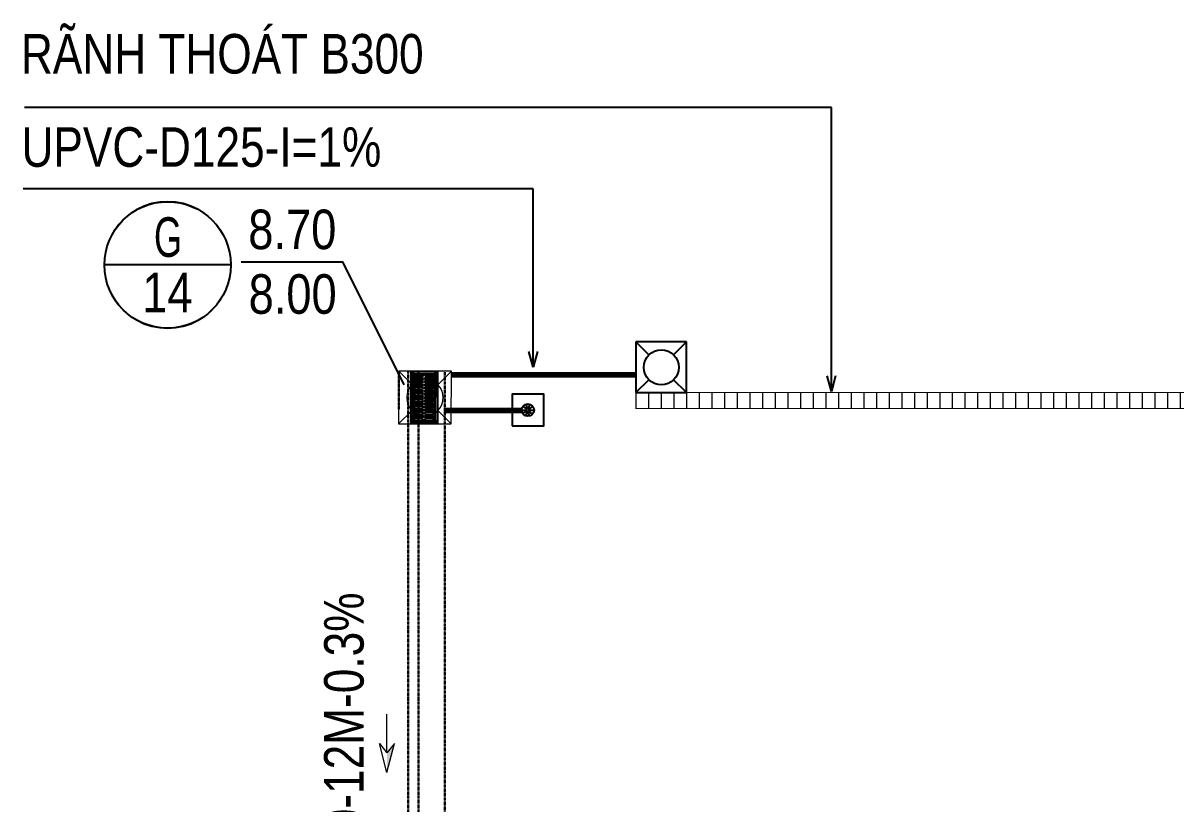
# Model space of a CAD drawing. Header units: millimetres. Extents: x -294625 to 2136527, y -251383 to 128331.
# Drawn here: x 1388720 to 1410586, y -20247 to -5443 of the extents above; entities that cross this region are included whole.
import ezdxf
from ezdxf.enums import TextEntityAlignment as Align
from ezdxf.lldxf.tags import DXFTag

# ---------------------------------------------------------------- set-up
doc = ezdxf.new("R2010")
doc.units = ezdxf.units.MM
doc.set_wipeout_variables(frame=1)
for name, pattern in [('CONTINOUS', [0]), ('DIVIDEX22', [1.25, 0.625, -0.25, 0, -0.125, 0, -0.25]), ('XREF MB TANG 1$0$HIDDEN', [9.525, 6.35, -3.175])]:
    doc.linetypes.add(name, pattern=pattern)
for name, color, linetype, lineweight in [('00-N-7-THIET BI', 7, 'CONTINOUS', 20), ('00-N-GHI CHU', 7, 'Continuous', 9), ('00-N-TEXT', 7, 'CONTINOUS', 9), ('N1.6-NM', 3, 'DIVIDEX22', 30), ('N3-NOTE', 11, 'Continuous', 13), ('N4-OTHER1', 143, 'CONTINOUS', 15)]:
    doc.layers.add(name, color=color, linetype=linetype, lineweight=lineweight)
for name, color, linetype in [('C ỐNG THU NƯỚC D45', 4, 'Continuous'), ('N-4CAP LANH', 4, 'Continuous'), ('sl.tennut', 3, 'Continuous'), ('sl.textcaodonut', 6, 'Continuous'), ('TEN NUT', 111, 'Continuous'), ('ống thoát mưa', 5, 'TM')]:
    doc.layers.add(name, color=color, linetype=linetype)
doc.styles.add('arial narrow', font='ARIALN.TTF', dxfattribs={"height": 8})
doc.styles.add('P-ARIAL', font='arial.ttf', dxfattribs={"height": 3})
doc.styles.add('P-VNTIMEH', font='vntimeh.shx', dxfattribs={"width": 0.75, "height": 300})
doc.styles.get("Standard").update_dxf_attribs({"font": 'arialbd.ttf'})
tags = doc.linetypes.add('TM', pattern='A,795.088449,-59.671033,["TM",Standard,S=298.800421,R=0,X=0,Y=-149.400211],-682.892341,795.088449', length=2332.740272).pattern_tags.tags
tags[6] = DXFTag(74, 10)
doc.dimstyles.new('N-NOTE', dxfattribs={"dimtxt": 200, "dimasz": 30, "dimexe": 50, "dimexo": 50, "dimgap": 100, "dimtad": 1, "dimdec": 0, "dimdsep": 46, "dimtxsty": 'P-VNTIMEH', "dimblk": 'OPEN30', "dimcen": 0, "dimse1": 1, "dimse2": 1, "dimclrd": 256, "dimclre": 7, "dimclrt": 256, "dimadec": 0, "dimazin": 0, "dimtfac": 1, "dimtdec": 0, "dimtix": 1, "dimtmove": 2, "dimatfit": 3, "dimldrblk": 'OPEN30', "dimfxl": 1, "dimtolj": 1, "dimtzin": 0, "dimarcsym": 0})

# ---------------------------------------------------------------- blocks, each defined once
blk = doc.blocks.new('XREF MB TANG 1$0$A$C3E3424CB')
at = {"color": 4, "linetype": 'Continuous'}
for p, q in [((-1855, -141), (-55, -141)), ((-1855, -461), (-1855, -141)), ((-55, -461), (-55, -141)), ((-1855, -621), (-1855, -941)), ((-55, -621), (-55, -941)), ((-1855, -941), (-55, -941))]:
    blk.add_line(p, q, dxfattribs=at)
at = {"color": 144, "linetype": 'Continuous'}
for p, q in [((-1840, -201), (-1840, -456)), ((-1820, -181), (-1780, -181)), ((-1760, -201), (-1760, -476)), ((-1720, -201), (-1720, -481)), ((-1700, -181), (-1660, -181)), ((-1640, -201), (-1640, -481)), ((-1600, -201), (-1600, -481)), ((-1580, -181), (-1540, -181)), ((-1520, -201), (-1520, -481)), ((-1480, -201), (-1480, -481)), ((-1460, -181), (-1420, -181)), ((-1400, -201), (-1400, -481)), ((-1360, -201), (-1360, -481)), ((-1340, -181), (-1300, -181)), ((-1280, -201), (-1280, -481)), ((-1240, -201), (-1240, -481)), ((-1220, -181), (-1180, -181)), ((-1160, -201), (-1160, -481)), ((-1120, -201), (-1120, -481)), ((-1100, -181), (-1060, -181)), ((-1040, -201), (-1040, -481)), ((-1000, -201), (-1000, -481)), ((-980, -181), (-940, -181)), ((-920, -201), (-920, -481)), ((-880, -201), (-880, -481)), ((-860, -181), (-820, -181)), ((-800, -201), (-800, -481)), ((-760, -201), (-760, -481)), ((-740, -181), (-700, -181)), ((-680, -201), (-680, -481)), ((-640, -201), (-640, -481)), ((-620, -181), (-580, -181)), ((-560, -201), (-560, -481)), ((-520, -201), (-520, -481)), ((-500, -181), (-460, -181)), ((-440, -201), (-440, -481)), ((-400, -201), (-400, -481)), ((-380, -181), (-340, -181)), ((-320, -201), (-320, -481)), ((-280, -201), (-280, -481)), ((-260, -181), (-220, -181)), ((-200, -201), (-200, -481)), ((-160, -201), (-160, -476)), ((-100, -181), (-140, -181)), ((-80, -201), (-80, -456)), ((-1840, -881), (-1840, -626)), ((-1800, -496), (-1780, -496)), ((-1800, -586), (-1780, -586)), ((-1760, -881), (-1760, -606)), ((-1720, -881), (-1720, -601)), ((-1700, -501), (-1660, -501)), ((-1700, -581), (-1660, -581)), ((-1640, -881), (-1640, -601)), ((-1600, -881), (-1600, -601)), ((-1580, -501), (-1540, -501)), ((-1580, -581), (-1540, -581)), ((-1520, -881), (-1520, -601)), ((-1480, -881), (-1480, -601)), ((-1460, -501), (-1420, -501)), ((-1460, -581), (-1420, -581)), ((-1400, -881), (-1400, -601)), ((-1360, -881), (-1360, -601)), ((-1340, -501), (-1300, -501)), ((-1340, -581), (-1300, -581)), ((-1280, -881), (-1280, -601)), ((-1240, -881), (-1240, -601)), ((-1220, -501), (-1180, -501)), ((-1220, -581), (-1180, -581)), ((-1160, -881), (-1160, -601)), ((-1120, -881), (-1120, -601)), ((-1100, -501), (-1060, -501)), ((-1100, -581), (-1060, -581)), ((-1040, -881), (-1040, -601)), ((-1000, -881), (-1000, -601)), ((-980, -501), (-940, -501)), ((-980, -581), (-940, -581)), ((-920, -881), (-920, -601)), ((-880, -881), (-880, -601)), ((-860, -501), (-820, -501)), ((-860, -581), (-820, -581)), ((-800, -881), (-800, -601)), ((-760, -881), (-760, -601)), ((-740, -501), (-700, -501)), ((-740, -581), (-700, -581)), ((-680, -881), (-680, -601)), ((-640, -881), (-640, -601)), ((-620, -501), (-580, -501)), ((-620, -581), (-580, -581)), ((-560, -881), (-560, -601)), ((-520, -881), (-520, -601)), ((-500, -501), (-460, -501)), ((-500, -581), (-460, -581)), ((-440, -881), (-440, -601)), ((-400, -881), (-400, -601)), ((-380, -501), (-340, -501)), ((-380, -581), (-340, -581)), ((-320, -881), (-320, -601)), ((-280, -881), (-280, -601)), ((-260, -501), (-220, -501)), ((-260, -581), (-220, -581)), ((-200, -881), (-200, -601)), ((-160, -881), (-160, -606)), ((-120, -496), (-140, -496)), ((-120, -586), (-140, -586)), ((-80, -881), (-80, -626)), ((-1820, -901), (-1780, -901)), ((-1700, -901), (-1660, -901)), ((-1580, -901), (-1540, -901)), ((-1460, -901), (-1420, -901)), ((-1340, -901), (-1300, -901)), ((-1220, -901), (-1180, -901)), ((-1100, -901), (-1060, -901)), ((-980, -901), (-940, -901)), ((-860, -901), (-820, -901)), ((-740, -901), (-700, -901)), ((-620, -901), (-580, -901)), ((-500, -901), (-460, -901)), ((-380, -901), (-340, -901)), ((-260, -901), (-220, -901)), ((-100, -901), (-140, -901))]:
    blk.add_line(p, q, dxfattribs=at)
for points in [[(40, -1030), (40, -30), (-1960, -30), (-1960, -1030)], [(-40, -950), (-40, -110), (-1880, -110), (-1880, -950)]]:
    blk.add_lwpolyline(points, close=True)
at = {"color": 4, "ltscale": 0.4}
for centre in [(-1917, -120), (-1869, -71), (-40, -71), (9, -120), (-1917, -952), (-1869, -1001), (-40, -1001), (9, -952)]:
    blk.add_circle(centre, 15, dxfattribs=at)
at = {"color": 144, "linetype": 'Continuous'}
for centre, radius, start, end in [((-1820, -201), 20, 90, 180), ((-1780, -201), 20, 0, 90), ((-1700, -201), 20, 90, 180), ((-1660, -201), 20, 0, 90), ((-1580, -201), 20, 90, 180), ((-1540, -201), 20, 0, 90), ((-1460, -201), 20, 90, 180), ((-1420, -201), 20, 0, 90), ((-1340, -201), 20, 90, 180), ((-1300, -201), 20, 0, 90), ((-1220, -201), 20, 90, 180), ((-1180, -201), 20, 0, 90), ((-1100, -201), 20, 90, 180), ((-1060, -201), 20, 0, 90), ((-980, -201), 20, 90, 180), ((-940, -201), 20, 0, 90), ((-860, -201), 20, 90, 180), ((-820, -201), 20, 0, 90), ((-740, -201), 20, 90, 180), ((-700, -201), 20, 0, 90), ((-620, -201), 20, 90, 180), ((-580, -201), 20, 0, 90), ((-500, -201), 20, 90, 180), ((-460, -201), 20, 0, 90), ((-380, -201), 20, 90, 180), ((-340, -201), 20, 0, 90), ((-260, -201), 20, 90, 180), ((-220, -201), 20, 0, 90), ((-140, -201), 20, 90, 180), ((-100, -201), 20, 0, 90), ((-1800, -456), 40, 180, 270), ((-1800, -626), 40, 90, 180), ((-1780, -476), 20, 270, 0), ((-1780, -606), 20, 0, 90), ((-1700, -481), 20, 180, 270), ((-1700, -601), 20, 90, 180), ((-1660, -481), 20, 270, 0), ((-1660, -601), 20, 0, 90), ((-1580, -481), 20, 180, 270), ((-1580, -601), 20, 90, 180), ((-1540, -481), 20, 270, 0), ((-1540, -601), 20, 0, 90), ((-1460, -481), 20, 180, 270), ((-1460, -601), 20, 90, 180), ((-1420, -481), 20, 270, 0), ((-1420, -601), 20, 0, 90), ((-1340, -481), 20, 180, 270), ((-1340, -601), 20, 90, 180), ((-1300, -481), 20, 270, 0), ((-1300, -601), 20, 0, 90), ((-1220, -481), 20, 180, 270), ((-1220, -601), 20, 90, 180), ((-1180, -481), 20, 270, 0), ((-1180, -601), 20, 0, 90), ((-1100, -481), 20, 180, 270), ((-1100, -601), 20, 90, 180), ((-1060, -481), 20, 270, 0), ((-1060, -601), 20, 0, 90), ((-980, -481), 20, 180, 270), ((-980, -601), 20, 90, 180), ((-940, -481), 20, 270, 0), ((-940, -601), 20, 0, 90), ((-860, -481), 20, 180, 270), ((-860, -601), 20, 90, 180), ((-820, -481), 20, 270, 0), ((-820, -601), 20, 0, 90), ((-740, -481), 20, 180, 270), ((-740, -601), 20, 90, 180), ((-700, -481), 20, 270, 0), ((-700, -601), 20, 0, 90), ((-620, -481), 20, 180, 270), ((-620, -601), 20, 90, 180), ((-580, -481), 20, 270, 0), ((-580, -601), 20, 0, 90), ((-500, -481), 20, 180, 270), ((-500, -601), 20, 90, 180), ((-460, -481), 20, 270, 0), ((-460, -601), 20, 0, 90), ((-380, -481), 20, 180, 270), ((-380, -601), 20, 90, 180), ((-340, -481), 20, 270, 0), ((-340, -601), 20, 0, 90), ((-260, -481), 20, 180, 270), ((-260, -601), 20, 90, 180), ((-220, -481), 20, 270, 0), ((-220, -601), 20, 0, 90), ((-140, -476), 20, 180, 270), ((-140, -606), 20, 90, 180), ((-120, -456), 40, 270, 0), ((-120, -626), 40, 0, 90), ((-1820, -881), 20, 180, 270), ((-1780, -881), 20, 270, 0), ((-1700, -881), 20, 180, 270), ((-1660, -881), 20, 270, 0), ((-1580, -881), 20, 180, 270), ((-1540, -881), 20, 270, 0), ((-1460, -881), 20, 180, 270), ((-1420, -881), 20, 270, 0), ((-1340, -881), 20, 180, 270), ((-1300, -881), 20, 270, 0), ((-1220, -881), 20, 180, 270), ((-1180, -881), 20, 270, 0), ((-1100, -881), 20, 180, 270), ((-1060, -881), 20, 270, 0), ((-980, -881), 20, 180, 270), ((-940, -881), 20, 270, 0), ((-860, -881), 20, 180, 270), ((-820, -881), 20, 270, 0), ((-740, -881), 20, 180, 270), ((-700, -881), 20, 270, 0), ((-620, -881), 20, 180, 270), ((-580, -881), 20, 270, 0), ((-500, -881), 20, 180, 270), ((-460, -881), 20, 270, 0), ((-380, -881), 20, 180, 270), ((-340, -881), 20, 270, 0), ((-260, -881), 20, 180, 270), ((-220, -881), 20, 270, 0), ((-140, -881), 20, 180, 270), ((-100, -881), 20, 270, 0)]:
    blk.add_arc(centre, radius, start, end, dxfattribs=at)
at = {"color": 4, "linetype": 'Continuous'}
for centre, radius, start, end in [((-1775, -461), 80, 180, 237.3631), ((-1775, -621), 80, 122.6369, 180), ((-1826, -541), 15, 302.6369, 57.3631), ((-84, -541), 15, 122.6369, 237.3631), ((-135, -461), 80, 302.6369, 0), ((-135, -621), 80, 0, 57.3631)]:
    blk.add_arc(centre, radius, start, end, dxfattribs=at)
blk = doc.blocks.new('ga3')
for p, q in [((-500, 500), (-245, 245)), ((-500, -500), (-500, 500)), ((-500, 500), (500, 500)), ((245, 245), (500, 500)), ((500, 500), (500, -500)), ((-500, -500), (-245, -245)), ((245, -245), (500, -500)), ((500, -500), (-500, -500))]:
    blk.add_line(p, q)
blk.add_circle((0, 0), 346)
at = {"layer": 'N-4CAP LANH', "linetype": 'XREF MB TANG 1$0$HIDDEN', "ltscale": 30, "xscale": 0.5, "yscale": 0.5, "zscale": 0.5, "rotation": 180}
blk.add_blockref('XREF MB TANG 1$0$A$C3E3424CB', (-480, -251), dxfattribs=at)
blk = doc.blocks.new('THOAT NUOC MAT')
at = {"layer": 'N1.6-NM'}
for p, q in [((1395849, -12766), (1395849, -12066)), ((1396020, -54061), (1396021, -12046)), ((1396220, -54061), (1396221, -12046)), ((1396721, -84836), (1396721, -12046))]:
    blk.add_line(p, q, dxfattribs=at)
at = {"layer": '00-N-7-THIET BI', "xscale": -0.9995002498180809, "yscale": 0.9995002498768192, "zscale": 0.9995002498750627, "rotation": 89.84612250221808}
blk.add_blockref('ga3', (1396343, -12543), dxfattribs=at)
blk = doc.blocks.new('A$C2639329B')
at = {"layer": '00-N-GHI CHU', "color": 232}
for p, q in [((504, 0), (-1020, 0)), ((1288, 0), (146, 294)), ((146, 294), (504, 0)), ((1288, 0), (146, -294)), ((146, -294), (504, 0))]:
    blk.add_line(p, q, dxfattribs=at)
blk.add_solid([(504, 0), (1288, 0), (146, 294)], dxfattribs=at)
blk = doc.blocks.new('*U96')
at = {"layer": 'N4-OTHER1'}
blk.add_line((0, 150), (0, -150), dxfattribs=at)
blk = doc.blocks.new('*U97')
at = {"layer": 'N4-OTHER1', "color": 0, "linetype": 'ByBlock', "lineweight": -2, "transparency": 16777216}
for p in [(0, 0), (240, 0), (480, 0), (720, 0), (960, 0), (1200, 0), (1440, 0), (1680, 0), (1920, 0), (2160, 0), (2400, 0), (2640, 0), (2880, 0), (3120, 0), (3360, 0), (3600, 0), (3840, 0), (4080, 0), (4320, 0), (4560, 0), (4800, 0), (5040, 0), (5280, 0), (5520, 0), (5760, 0), (6000, 0), (6240, 0), (6480, 0), (6720, 0), (6960, 0), (7200, 0), (7440, 0), (7680, 0), (7920, 0), (8160, 0), (8400, 0), (8640, 0), (8880, 0), (9120, 0), (9360, 0), (9600, 0), (9840, 0), (10080, 0), (10320, 0), (10560, 0), (10800, 0), (11040, 0), (11280, 0), (11520, 0), (11760, 0), (12000, 0), (12240, 0), (12480, 0)]:
    blk.add_blockref('*U96', p, dxfattribs=at)
blk = doc.blocks.new('_Open30')
at = {"color": 0, "linetype": 'ByBlock', "lineweight": -2}
for p, q in [((-1, 0.268), (0, 0)), ((0, 0), (-1, -0.268)), ((0, 0), (-1, 0))]:
    blk.add_line(p, q, dxfattribs=at)
blk = doc.blocks.new('*U101')
at = {"layer": 'sl.tennut', "color": 1, "linetype": 'Continuous', "ltscale": 2}
blk.add_lwpolyline([(-7.477, 5.794), (-7.727, 5.778), (-7.974, 5.731), (-8.213, 5.653), (-8.44, 5.546), (-8.652, 5.412), (-8.846, 5.252), (-9.018, 5.068), (-9.166, 4.865), (-9.287, 4.645), (-9.379, 4.412), (-9.441, 4.168), (-9.473, 3.919), (-9.473, 3.668), (-9.441, 3.419), (-9.379, 3.175), (-9.287, 2.942), (-9.166, 2.722), (-9.018, 2.518), (-8.846, 2.335), (-8.652, 2.175), (-8.44, 2.041), (-8.213, 1.934), (-7.974, 1.856), (-7.727, 1.809), (-7.477, 1.793), (-7.226, 1.809), (-6.979, 1.856), (-6.74, 1.934), (-6.513, 2.041), (-6.301, 2.175), (-6.107, 2.335), (-5.935, 2.518), (-5.788, 2.722), (-5.667, 2.942), (-5.574, 3.175), (-5.512, 3.419), (-5.48, 3.668), (-5.48, 3.919), (-5.512, 4.168), (-5.574, 4.412), (-5.667, 4.645), (-5.788, 4.865), (-5.935, 5.068), (-6.107, 5.252), (-6.301, 5.412), (-6.513, 5.546), (-6.74, 5.653), (-6.979, 5.731), (-7.226, 5.778)], close=True, dxfattribs=at)
at = {"layer": 'sl.textcaodonut', "color": 7, "linetype": 'Continuous', "ltscale": 2}
blk.add_lwpolyline([(-5.144, 3.895), (-1.944, 3.895), (0, 0)], dxfattribs=at)
at = {"color": 1, "linetype": 'Continuous', "ltscale": 2}
blk.add_wipeout([(-7.477, 5.794), (-7.727, 5.778), (-7.974, 5.731), (-8.213, 5.653), (-8.44, 5.546), (-8.652, 5.412), (-8.846, 5.252), (-9.018, 5.068), (-9.166, 4.865), (-9.287, 4.645), (-9.379, 4.412), (-9.441, 4.168), (-9.473, 3.919), (-9.473, 3.668), (-9.441, 3.419), (-9.379, 3.175), (-9.287, 2.942), (-9.166, 2.722), (-9.018, 2.518), (-8.846, 2.335), (-8.652, 2.175), (-8.44, 2.041), (-8.213, 1.934), (-7.974, 1.856), (-7.727, 1.809), (-7.477, 1.793), (-7.226, 1.809), (-6.979, 1.856), (-6.74, 1.934), (-6.513, 2.041), (-6.301, 2.175), (-6.107, 2.335), (-5.935, 2.518), (-5.788, 2.722), (-5.667, 2.942), (-5.574, 3.175), (-5.512, 3.419), (-5.48, 3.668), (-5.48, 3.919), (-5.512, 4.168), (-5.574, 4.412), (-5.667, 4.645), (-5.788, 4.865), (-5.935, 5.068), (-6.107, 5.252), (-6.301, 5.412), (-6.513, 5.546), (-6.74, 5.653), (-6.979, 5.731), (-7.226, 5.778)], dxfattribs=at)
at = {"layer": 'sl.tennut', "color": 1, "linetype": 'Continuous', "ltscale": 2}
blk.add_lwpolyline([(-5.48, 3.793), (-9.473, 3.793)], dxfattribs=at)
blk.add_circle((-7.477, 3.793), 2, dxfattribs=at)
at = {"layer": 'sl.tennut', "linetype": 'Continuous', "ltscale": 2, "style": 'arial narrow', "width": 0.8}
blk.add_attdef('A10', text='', height=1.25, dxfattribs=at).set_placement((-7.493, 4.049), align=Align.CENTER)
at = {"layer": 'sl.tennut', "linetype": 'Continuous', "ltscale": 2, "style": 'arial narrow'}
blk.add_attdef('6.1', text='', height=1.25, dxfattribs=at).set_placement((-7.477, 2.297), align=Align.CENTER)
at = {"layer": 'sl.textcaodonut', "color": 6, "linetype": 'Continuous', "ltscale": 2, "style": 'arial narrow'}
for tag, p in [('SL.CDDINH', (-3.627, 4.292)), ('SL.CDDAY', (-3.627, 2.248))]:
    blk.add_attdef(tag, text='', height=1.25, dxfattribs=at).set_placement(p, align=Align.CENTER)
blk = doc.blocks.new('pt')
at = {"layer": 'C ỐNG THU NƯỚC D45', "color": 7}
for points in [[(-0.2, 0.2), (-0.2, -0.2), (0.2, -0.2), (0.2, 0.2), (-0.2, 0.2)], [(-0.073, 0.027), (-0.018, 0.006)], [(-0.045, 0.064), (-0.011, 0.015)], [(0, 0.078), (0, 0.019)], [(0.012, 0.014), (0.05, 0.06)], [(0.018, 0.005), (0.075, 0.02)], [(-0.075, -0.02), (-0.018, -0.005)], [(-0.05, -0.06), (-0.012, -0.014)], [(0, -0.019), (0, -0.078)], [(0.011, -0.015), (0.045, -0.064)], [(0.018, -0.006), (0.073, -0.027)]]:
    blk.add_lwpolyline(points, dxfattribs=at)
for radius in [0.078, 0.0187]:
    blk.add_circle((0, 0), radius, dxfattribs=at)

msp = doc.modelspace()

# ---------------------------------------------------------------- linework, layer by layer
for p, q in [((1401304, -11489.3), (1400344.5, -11489.3)), ((1400344.5, -11489.3), (1400344.5, -12448.8)), ((1400589.4, -11734.1), (1400344.5, -11489.3)), ((1401304, -11489.3), (1401059.2, -11734.1)), ((1401304, -12448.8), (1401304, -11489.3)), ((1400589.4, -12203.9), (1400344.5, -12448.8)), ((1401304, -12448.8), (1401059.2, -12203.9)), ((1400344.5, -12448.8), (1401304, -12448.8))]:
    msp.add_line(p, q)
msp.add_circle((1400824.3, -11969), 332.2)
at = {"layer": 'N1.6-NM', "linetype": 'CONTINOUS', "const_width": 20}
msp.add_lwpolyline([(1400344.5, -12748.8), (1412844.5, -12748.8), (1412844.5, -12448.8), (1400344.5, -12448.8)], close=True, dxfattribs=at)
at = {"layer": 'ống thoát mưa', "const_width": 110}
for points in [[(1396844.5, -12112.9), (1400344.5, -12112.9)], [(1398195.8, -12787.1), (1396699.4, -12787.1)]]:
    msp.add_lwpolyline(points, dxfattribs=at)

# ---------------------------------------------------------------- block references
at = {"layer": '00-N-GHI CHU', "xscale": 0.4810207792315849, "yscale": 0.4810207792315849, "zscale": 0.4810207792315849, "rotation": 270}
msp.add_blockref('A$C2639329B', (1395620.9, -19032.7), dxfattribs=at)
at = {"layer": 'C ỐNG THU NƯỚC D45', "linetype": 'Continuous', "xscale": 1500, "yscale": 1500, "zscale": 1500, "rotation": 90.00000000000058}
msp.add_blockref('pt', (1398294.5, -12779.9), dxfattribs=at)
at = {"layer": 'N3-NOTE'}
msp.add_blockref('THOAT NUOC MAT', (0, 0), dxfattribs=at)
at = {"layer": 'N4-OTHER1'}
msp.add_blockref('*U97', (1400344.5, -12598.8), dxfattribs=at)

# ---------------------------------------------------------------- texts
at = {"layer": '00-N-TEXT', "color": 2, "char_height": 750, "attachment_point": 3, "line_spacing_factor": 0.8, "style": 'P-ARIAL'}
for s, width, insert in [('{\\W0.8;RÃNH THOÁT B300}', 7953.114, (1396317, -5650.3)), ('{\\W0.8;UPVC-D125-I=1%}', 18303.5, (1395514, -7417.9))]:
    msp.add_mtext_dynamic_manual_height_columns(s, width=width, gutter_width=5, heights=[0], dxfattribs=dict(at, insert=insert))
at = {"layer": '00-N-TEXT', "color": 2, "insert": (1394429.4, -16238.2), "char_height": 750, "attachment_point": 3, "rotation": 90, "line_spacing_factor": 0.8, "style": 'P-ARIAL'}
msp.add_mtext_dynamic_manual_height_columns('{\\W0.8;B500-12M-0.3%}', width=18303.5, gutter_width=5, heights=[0], dxfattribs=at)

# ---------------------------------------------------------------- leaders
at = {"layer": 'N3-NOTE'}
for points in [[(1404050.1, -12430.5), (1404050.1, -7045.8), (1388747.4, -7045.8)], [(1398394.6, -11969), (1398394.6, -8583.9), (1388719.7, -8583.9)]]:
    msp.add_leader(points, dimstyle='N-NOTE', override={"dimasz": 300, "dimgap": 100, "dimtad": 0}, dxfattribs=at)

# ---------------------------------------------------------------- next in the draw order: block references
at = {"layer": 'TEN NUT'}
ref = msp.add_blockref('*U101', (1395942, -12301.6), dxfattribs=dict(at, xscale=599.3150684931506, yscale=599.3150684931506, zscale=599.3150684931506))
ref.add_attrib('A10', 'G', dxfattribs={"layer": 'sl.tennut', "linetype": 'Continuous', "ltscale": 2, "height": 749.1, "style": 'arial narrow', "width": 0.8}).set_placement((1391469.6, -9874.8), align=Align.CENTER)
ref.add_attrib('6.1', '14', dxfattribs={"layer": 'sl.tennut', "linetype": 'Continuous', "ltscale": 2, "height": 749.14, "style": 'arial narrow'}).set_placement((1391456.5, -10925), align=Align.CENTER)
ref.add_attrib('SL.CDDINH', '8.70', dxfattribs={"layer": 'sl.textcaodonut', "color": 6, "linetype": 'Continuous', "ltscale": 2, "height": 749.14, "style": 'arial narrow'}).set_placement((1393826.3, -9729.4), align=Align.CENTER)
ref.add_attrib('SL.CDDAY', '8.00', dxfattribs={"layer": 'sl.textcaodonut', "color": 6, "linetype": 'Continuous', "ltscale": 2, "height": 749.14, "style": 'arial narrow'}).set_placement((1393832.9, -10954.5), align=Align.CENTER)

doc.saveas('drawing.dxf')
